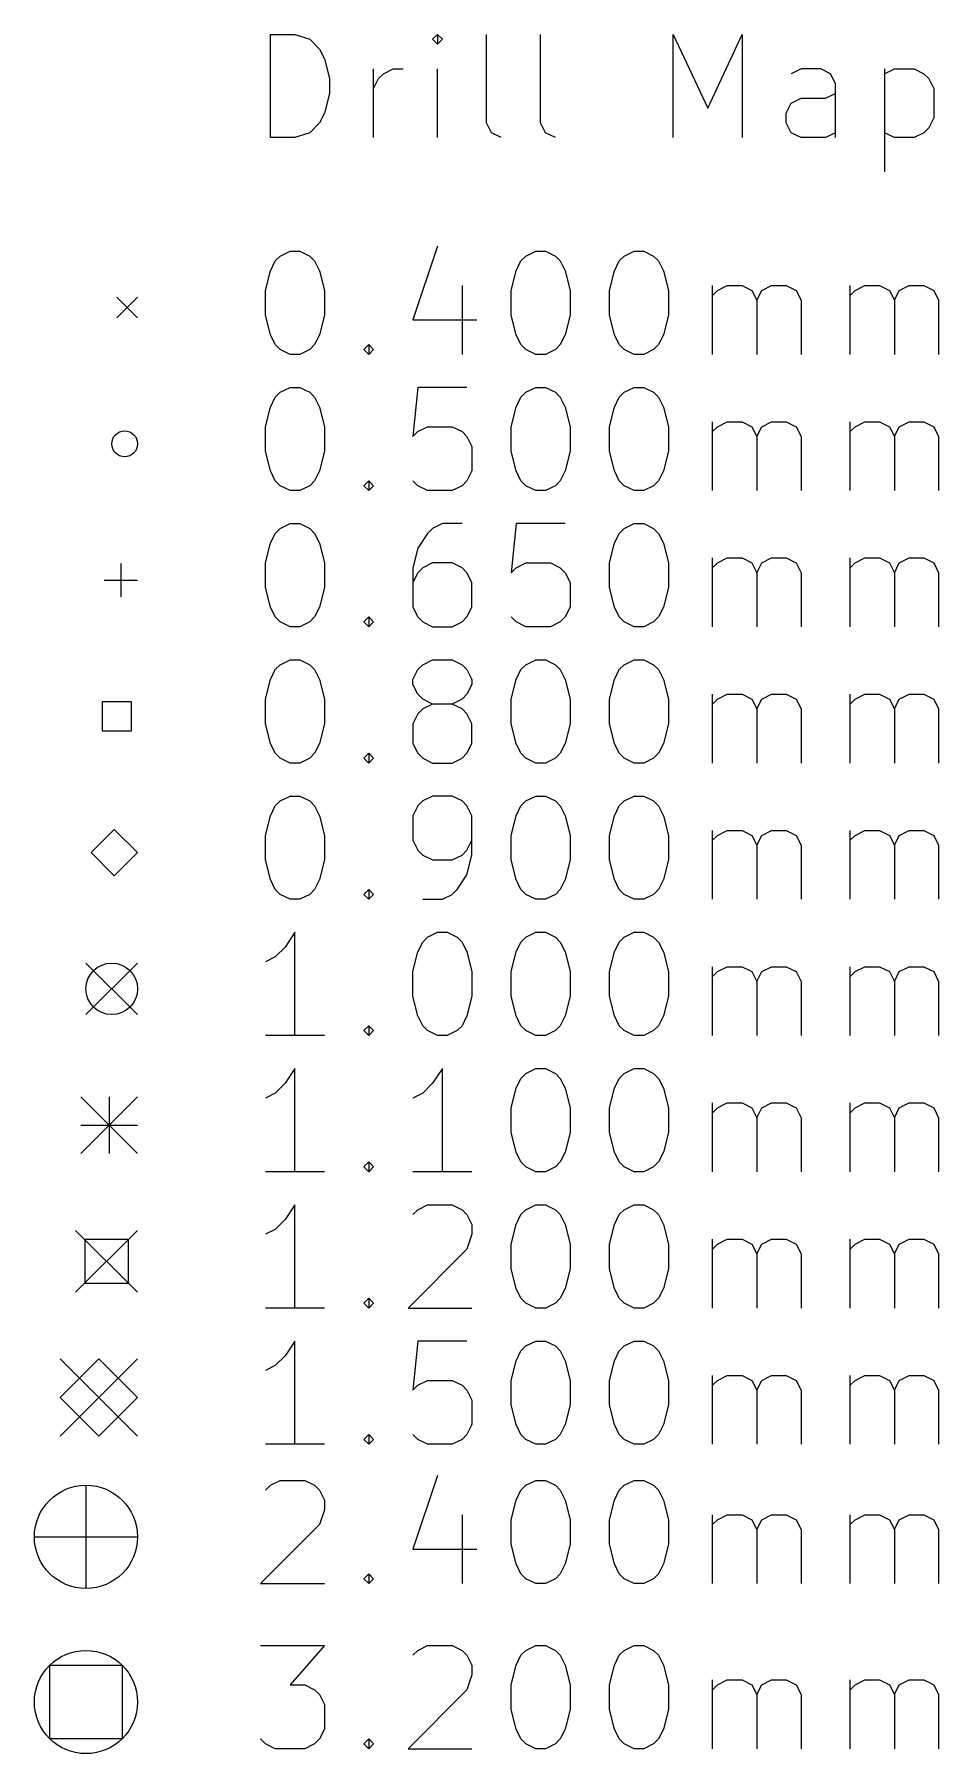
# Model space of a CAD drawing. Extents: x 96 to 178, y -160 to -55.
# Drawn here: x 96.11 to 113.63, y -159.66 to -126.34 of the extents above; entities that cross this region are included whole.
import ezdxf

# ---------------------------------------------------------------- set-up
doc = ezdxf.new("R2010")
doc.units = 0
doc.layers.add('BLACK', color=7, linetype='CONTINUOUS')

msp = doc.modelspace()

# ---------------------------------------------------------------- linework, layer by layer
at = {"layer": 'BLACK', "linetype": 'CONTINUOUS'}
for p, q in [((100.681, -128.34), (100.681, -126.34)), ((100.681, -126.34), (101.157, -126.34)), ((101.157, -126.34), (101.443, -126.435)), ((101.443, -126.435), (101.634, -126.625)), ((103.919, -126.34), (103.824, -126.435)), ((103.824, -126.435), (103.919, -126.53)), ((104.015, -126.435), (103.919, -126.34)), ((103.919, -126.34), (103.919, -126.53)), ((103.919, -126.53), (104.015, -126.435)), ((104.872, -128.054), (104.872, -126.34)), ((105.919, -128.054), (105.919, -126.34)), ((108.491, -128.34), (108.491, -126.34)), ((108.491, -126.34), (109.157, -127.768)), ((109.157, -127.768), (109.824, -126.34)), ((109.824, -126.34), (109.824, -128.34)), ((101.634, -126.625), (101.729, -126.816)), ((101.729, -126.816), (101.824, -127.197)), ((101.824, -127.197), (101.824, -127.483)), ((102.681, -128.34), (102.681, -127.006)), ((102.681, -127.387), (102.776, -127.197)), ((102.776, -127.197), (102.872, -127.102)), ((102.872, -127.102), (103.062, -127.006)), ((103.062, -127.006), (103.253, -127.006)), ((103.919, -128.34), (103.919, -127.006)), ((110.967, -127.006), (110.776, -127.102)), ((111.348, -127.006), (110.967, -127.006)), ((111.538, -127.102), (111.348, -127.006)), ((111.634, -127.292), (111.538, -127.102)), ((112.586, -127.006), (112.586, -129.006)), ((112.586, -127.102), (112.776, -127.006)), ((112.776, -127.006), (113.157, -127.006)), ((113.157, -127.006), (113.348, -127.102)), ((113.348, -127.102), (113.443, -127.197)), ((113.443, -127.197), (113.538, -127.387)), ((101.824, -127.483), (101.729, -127.864)), ((110.776, -127.673), (110.967, -127.578)), ((110.967, -127.578), (111.443, -127.578)), ((111.443, -127.578), (111.634, -127.483)), ((111.634, -128.34), (111.634, -127.292)), ((113.538, -127.387), (113.538, -127.959)), ((101.729, -127.864), (101.634, -128.054)), ((110.681, -127.864), (110.776, -127.673)), ((110.681, -128.054), (110.681, -127.864)), ((101.443, -128.245), (101.157, -128.34)), ((101.634, -128.054), (101.443, -128.245)), ((104.967, -128.245), (104.872, -128.054)), ((105.157, -128.34), (104.967, -128.245)), ((106.015, -128.245), (105.919, -128.054)), ((106.205, -128.34), (106.015, -128.245)), ((110.776, -128.245), (110.681, -128.054)), ((110.967, -128.34), (110.776, -128.245)), ((111.634, -128.245), (111.443, -128.34)), ((112.776, -128.34), (112.586, -128.245)), ((113.348, -128.245), (113.157, -128.34)), ((113.443, -128.149), (113.348, -128.245)), ((113.538, -127.959), (113.443, -128.149)), ((101.157, -128.34), (100.681, -128.34)), ((111.443, -128.34), (110.967, -128.34)), ((113.157, -128.34), (112.776, -128.34)), ((100.872, -130.635), (101.062, -130.54)), ((101.062, -130.54), (101.253, -130.54)), ((101.253, -130.54), (101.443, -130.635)), ((103.919, -130.445), (103.443, -131.873)), ((105.634, -130.635), (105.824, -130.54)), ((105.824, -130.54), (106.015, -130.54)), ((106.015, -130.54), (106.205, -130.635)), ((107.538, -130.635), (107.729, -130.54)), ((107.729, -130.54), (107.919, -130.54)), ((107.919, -130.54), (108.11, -130.635)), ((100.586, -131.302), (100.681, -130.921)), ((100.681, -130.921), (100.776, -130.73)), ((100.776, -130.73), (100.872, -130.635)), ((101.443, -130.635), (101.538, -130.73)), ((101.538, -130.73), (101.634, -130.921)), ((101.634, -130.921), (101.729, -131.302)), ((105.348, -131.302), (105.443, -130.921)), ((105.443, -130.921), (105.538, -130.73)), ((105.538, -130.73), (105.634, -130.635)), ((106.205, -130.635), (106.3, -130.73)), ((106.3, -130.73), (106.395, -130.921)), ((106.395, -130.921), (106.491, -131.302)), ((107.253, -131.302), (107.348, -130.921)), ((107.348, -130.921), (107.443, -130.73)), ((107.443, -130.73), (107.538, -130.635)), ((108.11, -130.635), (108.205, -130.73)), ((108.205, -130.73), (108.3, -130.921)), ((108.3, -130.921), (108.395, -131.302)), ((104.395, -131.206), (104.395, -132.54)), ((109.253, -132.54), (109.253, -131.206)), ((109.348, -131.302), (109.538, -131.206)), ((109.538, -131.206), (109.824, -131.206)), ((109.824, -131.206), (110.015, -131.302)), ((110.205, -131.302), (110.395, -131.206)), ((110.395, -131.206), (110.681, -131.206)), ((110.681, -131.206), (110.872, -131.302)), ((111.919, -132.54), (111.919, -131.206)), ((112.015, -131.302), (112.205, -131.206)), ((112.205, -131.206), (112.491, -131.206)), ((112.491, -131.206), (112.681, -131.302)), ((112.872, -131.302), (113.062, -131.206)), ((113.062, -131.206), (113.348, -131.206)), ((113.348, -131.206), (113.538, -131.302)), ((97.705, -131.435), (98.105, -131.835)), ((98.105, -131.435), (97.705, -131.835)), ((100.586, -131.778), (100.586, -131.302)), ((101.729, -131.302), (101.729, -131.778)), ((105.348, -131.778), (105.348, -131.302)), ((106.491, -131.302), (106.491, -131.778)), ((107.253, -131.778), (107.253, -131.302)), ((108.395, -131.302), (108.395, -131.778)), ((109.253, -131.397), (109.348, -131.302)), ((110.015, -131.302), (110.11, -131.492)), ((110.11, -131.492), (110.205, -131.302)), ((110.11, -131.492), (110.11, -132.54)), ((110.872, -131.302), (110.967, -131.492)), ((110.967, -131.492), (110.967, -132.54)), ((111.919, -131.397), (112.015, -131.302)), ((112.681, -131.302), (112.776, -131.492)), ((112.776, -131.492), (112.872, -131.302)), ((112.776, -131.492), (112.776, -132.54)), ((113.538, -131.302), (113.634, -131.492)), ((113.634, -131.492), (113.634, -132.54)), ((100.681, -132.159), (100.586, -131.778)), ((101.729, -131.778), (101.634, -132.159)), ((103.443, -131.873), (104.681, -131.873)), ((105.443, -132.159), (105.348, -131.778)), ((106.491, -131.778), (106.395, -132.159)), ((107.348, -132.159), (107.253, -131.778)), ((108.395, -131.778), (108.3, -132.159)), ((100.776, -132.349), (100.681, -132.159)), ((101.634, -132.159), (101.538, -132.349)), ((105.538, -132.349), (105.443, -132.159)), ((106.395, -132.159), (106.3, -132.349)), ((107.443, -132.349), (107.348, -132.159)), ((108.3, -132.159), (108.205, -132.349)), ((100.872, -132.445), (100.776, -132.349)), ((101.062, -132.54), (100.872, -132.445)), ((101.253, -132.54), (101.062, -132.54)), ((101.443, -132.445), (101.253, -132.54)), ((101.538, -132.349), (101.443, -132.445)), ((102.491, -132.445), (102.586, -132.349)), ((102.586, -132.54), (102.491, -132.445)), ((102.586, -132.349), (102.681, -132.445)), ((102.586, -132.349), (102.586, -132.54)), ((102.681, -132.445), (102.586, -132.54)), ((105.634, -132.445), (105.538, -132.349)), ((105.824, -132.54), (105.634, -132.445)), ((106.015, -132.54), (105.824, -132.54)), ((106.205, -132.445), (106.015, -132.54)), ((106.3, -132.349), (106.205, -132.445)), ((107.538, -132.445), (107.443, -132.349)), ((107.729, -132.54), (107.538, -132.445)), ((107.919, -132.54), (107.729, -132.54)), ((108.11, -132.445), (107.919, -132.54)), ((108.205, -132.349), (108.11, -132.445)), ((100.872, -133.275), (101.062, -133.18)), ((101.062, -133.18), (101.253, -133.18)), ((101.253, -133.18), (101.443, -133.275)), ((103.538, -133.18), (103.443, -134.132)), ((104.491, -133.18), (103.538, -133.18)), ((105.634, -133.275), (105.824, -133.18)), ((105.824, -133.18), (106.015, -133.18)), ((106.015, -133.18), (106.205, -133.275)), ((107.538, -133.275), (107.729, -133.18)), ((107.729, -133.18), (107.919, -133.18)), ((107.919, -133.18), (108.11, -133.275)), ((100.586, -133.942), (100.681, -133.561)), ((100.681, -133.561), (100.776, -133.37)), ((100.776, -133.37), (100.872, -133.275)), ((101.443, -133.275), (101.538, -133.37)), ((101.538, -133.37), (101.634, -133.561)), ((101.634, -133.561), (101.729, -133.942)), ((105.348, -133.942), (105.443, -133.561)), ((105.443, -133.561), (105.538, -133.37)), ((105.538, -133.37), (105.634, -133.275)), ((106.205, -133.275), (106.3, -133.37)), ((106.3, -133.37), (106.395, -133.561)), ((106.395, -133.561), (106.491, -133.942)), ((107.253, -133.942), (107.348, -133.561)), ((107.348, -133.561), (107.443, -133.37)), ((107.443, -133.37), (107.538, -133.275)), ((108.11, -133.275), (108.205, -133.37)), ((108.205, -133.37), (108.3, -133.561)), ((108.3, -133.561), (108.395, -133.942)), ((109.253, -135.18), (109.253, -133.846)), ((109.348, -133.942), (109.538, -133.846)), ((109.538, -133.846), (109.824, -133.846)), ((109.824, -133.846), (110.015, -133.942)), ((110.205, -133.942), (110.395, -133.846)), ((110.395, -133.846), (110.681, -133.846)), ((110.681, -133.846), (110.872, -133.942)), ((111.919, -135.18), (111.919, -133.846)), ((112.015, -133.942), (112.205, -133.846)), ((112.205, -133.846), (112.491, -133.846)), ((112.491, -133.846), (112.681, -133.942)), ((112.872, -133.942), (113.062, -133.846)), ((113.062, -133.846), (113.348, -133.846)), ((113.348, -133.846), (113.538, -133.942)), ((100.586, -134.418), (100.586, -133.942)), ((101.729, -133.942), (101.729, -134.418)), ((103.443, -134.132), (103.538, -134.037)), ((103.538, -134.037), (103.729, -133.942)), ((103.729, -133.942), (104.205, -133.942)), ((104.205, -133.942), (104.395, -134.037)), ((104.395, -134.037), (104.491, -134.132)), ((104.491, -134.132), (104.586, -134.323)), ((105.348, -134.418), (105.348, -133.942)), ((106.491, -133.942), (106.491, -134.418)), ((107.253, -134.418), (107.253, -133.942)), ((108.395, -133.942), (108.395, -134.418)), ((109.253, -134.037), (109.348, -133.942)), ((110.015, -133.942), (110.11, -134.132)), ((110.11, -134.132), (110.205, -133.942)), ((110.11, -134.132), (110.11, -135.18)), ((110.872, -133.942), (110.967, -134.132)), ((110.967, -134.132), (110.967, -135.18)), ((111.919, -134.037), (112.015, -133.942)), ((112.681, -133.942), (112.776, -134.132)), ((112.776, -134.132), (112.872, -133.942)), ((112.776, -134.132), (112.776, -135.18)), ((113.538, -133.942), (113.634, -134.132)), ((113.634, -134.132), (113.634, -135.18)), ((100.681, -134.799), (100.586, -134.418)), ((101.729, -134.418), (101.634, -134.799)), ((104.586, -134.323), (104.586, -134.799)), ((105.443, -134.799), (105.348, -134.418)), ((106.491, -134.418), (106.395, -134.799)), ((107.348, -134.799), (107.253, -134.418)), ((108.395, -134.418), (108.3, -134.799)), ((100.776, -134.989), (100.681, -134.799)), ((101.634, -134.799), (101.538, -134.989)), ((104.586, -134.799), (104.491, -134.989)), ((105.538, -134.989), (105.443, -134.799)), ((106.395, -134.799), (106.3, -134.989)), ((107.443, -134.989), (107.348, -134.799)), ((108.3, -134.799), (108.205, -134.989)), ((100.872, -135.085), (100.776, -134.989)), ((101.062, -135.18), (100.872, -135.085)), ((101.253, -135.18), (101.062, -135.18)), ((101.443, -135.085), (101.253, -135.18)), ((101.538, -134.989), (101.443, -135.085)), ((102.491, -135.085), (102.586, -134.989)), ((102.586, -135.18), (102.491, -135.085)), ((102.586, -134.989), (102.681, -135.085)), ((102.586, -134.989), (102.586, -135.18)), ((102.681, -135.085), (102.586, -135.18)), ((103.538, -135.085), (103.443, -134.989)), ((103.729, -135.18), (103.538, -135.085)), ((104.205, -135.18), (103.729, -135.18)), ((104.395, -135.085), (104.205, -135.18)), ((104.491, -134.989), (104.395, -135.085)), ((105.634, -135.085), (105.538, -134.989)), ((105.824, -135.18), (105.634, -135.085)), ((106.015, -135.18), (105.824, -135.18)), ((106.205, -135.085), (106.015, -135.18)), ((106.3, -134.989), (106.205, -135.085)), ((107.538, -135.085), (107.443, -134.989)), ((107.729, -135.18), (107.538, -135.085)), ((107.919, -135.18), (107.729, -135.18)), ((108.11, -135.085), (107.919, -135.18)), ((108.205, -134.989), (108.11, -135.085)), ((100.776, -136.01), (100.872, -135.915)), ((100.872, -135.915), (101.062, -135.82)), ((101.062, -135.82), (101.253, -135.82)), ((101.253, -135.82), (101.443, -135.915)), ((101.443, -135.915), (101.538, -136.01)), ((103.824, -135.915), (103.729, -136.01)), ((104.015, -135.82), (103.824, -135.915)), ((104.395, -135.82), (104.015, -135.82)), ((105.443, -135.82), (105.348, -136.772)), ((106.395, -135.82), (105.443, -135.82)), ((107.443, -136.01), (107.538, -135.915)), ((107.538, -135.915), (107.729, -135.82)), ((107.729, -135.82), (107.919, -135.82)), ((107.919, -135.82), (108.11, -135.915)), ((108.11, -135.915), (108.205, -136.01)), ((100.586, -136.582), (100.681, -136.201)), ((100.681, -136.201), (100.776, -136.01)), ((101.538, -136.01), (101.634, -136.201)), ((101.634, -136.201), (101.729, -136.582)), ((103.729, -136.01), (103.538, -136.296)), ((107.253, -136.582), (107.348, -136.201)), ((107.348, -136.201), (107.443, -136.01)), ((108.205, -136.01), (108.3, -136.201)), ((108.3, -136.201), (108.395, -136.582)), ((97.78, -136.59), (97.78, -137.24)), ((100.586, -137.058), (100.586, -136.582)), ((101.729, -136.582), (101.729, -137.058)), ((103.538, -136.296), (103.443, -136.677)), ((103.824, -136.582), (103.634, -136.677)), ((104.205, -136.582), (103.824, -136.582)), ((104.395, -136.677), (104.205, -136.582)), ((105.443, -136.677), (105.634, -136.582)), ((105.634, -136.582), (106.11, -136.582)), ((106.11, -136.582), (106.3, -136.677)), ((107.253, -137.058), (107.253, -136.582)), ((108.395, -136.582), (108.395, -137.058)), ((109.253, -137.82), (109.253, -136.486)), ((109.253, -136.677), (109.348, -136.582)), ((109.348, -136.582), (109.538, -136.486)), ((109.538, -136.486), (109.824, -136.486)), ((109.824, -136.486), (110.015, -136.582)), ((110.015, -136.582), (110.11, -136.772)), ((110.11, -136.772), (110.205, -136.582)), ((110.205, -136.582), (110.395, -136.486)), ((110.395, -136.486), (110.681, -136.486)), ((110.681, -136.486), (110.872, -136.582)), ((110.872, -136.582), (110.967, -136.772)), ((111.919, -137.82), (111.919, -136.486)), ((111.919, -136.677), (112.015, -136.582)), ((112.015, -136.582), (112.205, -136.486)), ((112.205, -136.486), (112.491, -136.486)), ((112.491, -136.486), (112.681, -136.582)), ((112.681, -136.582), (112.776, -136.772)), ((112.776, -136.772), (112.872, -136.582)), ((112.872, -136.582), (113.062, -136.486)), ((113.062, -136.486), (113.348, -136.486)), ((113.348, -136.486), (113.538, -136.582)), ((113.538, -136.582), (113.634, -136.772)), ((97.455, -136.915), (98.105, -136.915)), ((103.443, -136.677), (103.443, -137.439)), ((103.538, -136.772), (103.443, -136.963)), ((103.634, -136.677), (103.538, -136.772)), ((104.491, -136.772), (104.395, -136.677)), ((104.586, -136.963), (104.491, -136.772)), ((105.348, -136.772), (105.443, -136.677)), ((106.3, -136.677), (106.395, -136.772)), ((106.395, -136.772), (106.491, -136.963)), ((110.11, -136.772), (110.11, -137.82)), ((110.967, -136.772), (110.967, -137.82)), ((112.776, -136.772), (112.776, -137.82)), ((113.634, -136.772), (113.634, -137.82)), ((100.681, -137.439), (100.586, -137.058)), ((101.729, -137.058), (101.634, -137.439)), ((104.586, -137.439), (104.586, -136.963)), ((106.491, -136.963), (106.491, -137.439)), ((107.348, -137.439), (107.253, -137.058)), ((108.395, -137.058), (108.3, -137.439)), ((100.776, -137.629), (100.681, -137.439)), ((101.634, -137.439), (101.538, -137.629)), ((103.443, -137.439), (103.538, -137.629)), ((104.491, -137.629), (104.586, -137.439)), ((106.491, -137.439), (106.395, -137.629)), ((107.443, -137.629), (107.348, -137.439)), ((108.3, -137.439), (108.205, -137.629)), ((100.872, -137.725), (100.776, -137.629)), ((101.062, -137.82), (100.872, -137.725)), ((101.253, -137.82), (101.062, -137.82)), ((101.443, -137.725), (101.253, -137.82)), ((101.538, -137.629), (101.443, -137.725)), ((102.491, -137.725), (102.586, -137.629)), ((102.586, -137.82), (102.491, -137.725)), ((102.586, -137.629), (102.681, -137.725)), ((102.586, -137.629), (102.586, -137.82)), ((102.681, -137.725), (102.586, -137.82)), ((103.538, -137.629), (103.634, -137.725)), ((103.634, -137.725), (103.824, -137.82)), ((103.824, -137.82), (104.205, -137.82)), ((104.205, -137.82), (104.395, -137.725)), ((104.395, -137.725), (104.491, -137.629)), ((105.443, -137.725), (105.348, -137.629)), ((105.634, -137.82), (105.443, -137.725)), ((106.11, -137.82), (105.634, -137.82)), ((106.3, -137.725), (106.11, -137.82)), ((106.395, -137.629), (106.3, -137.725)), ((107.538, -137.725), (107.443, -137.629)), ((107.729, -137.82), (107.538, -137.725)), ((107.919, -137.82), (107.729, -137.82)), ((108.11, -137.725), (107.919, -137.82)), ((108.205, -137.629), (108.11, -137.725)), ((100.776, -138.65), (100.872, -138.555)), ((100.872, -138.555), (101.062, -138.46)), ((101.062, -138.46), (101.253, -138.46)), ((101.253, -138.46), (101.443, -138.555)), ((101.443, -138.555), (101.538, -138.65)), ((103.538, -138.65), (103.634, -138.555)), ((103.634, -138.555), (103.824, -138.46)), ((103.824, -138.46), (104.205, -138.46)), ((104.205, -138.46), (104.395, -138.555)), ((104.395, -138.555), (104.491, -138.65)), ((105.538, -138.65), (105.634, -138.555)), ((105.634, -138.555), (105.824, -138.46)), ((105.824, -138.46), (106.015, -138.46)), ((106.015, -138.46), (106.205, -138.555)), ((106.205, -138.555), (106.3, -138.65)), ((107.443, -138.65), (107.538, -138.555)), ((107.538, -138.555), (107.729, -138.46)), ((107.729, -138.46), (107.919, -138.46)), ((107.919, -138.46), (108.11, -138.555)), ((108.11, -138.555), (108.205, -138.65)), ((100.586, -139.222), (100.681, -138.841)), ((100.681, -138.841), (100.776, -138.65)), ((101.538, -138.65), (101.634, -138.841)), ((101.634, -138.841), (101.729, -139.222)), ((103.443, -138.841), (103.538, -138.65)), ((103.443, -138.936), (103.443, -138.841)), ((104.491, -138.65), (104.586, -138.841)), ((104.586, -138.841), (104.586, -138.936)), ((105.348, -139.222), (105.443, -138.841)), ((105.443, -138.841), (105.538, -138.65)), ((106.3, -138.65), (106.395, -138.841)), ((106.395, -138.841), (106.491, -139.222)), ((107.253, -139.222), (107.348, -138.841)), ((107.348, -138.841), (107.443, -138.65)), ((108.205, -138.65), (108.3, -138.841)), ((108.3, -138.841), (108.395, -139.222)), ((100.586, -139.698), (100.586, -139.222)), ((101.729, -139.222), (101.729, -139.698)), ((103.538, -139.126), (103.443, -138.936)), ((103.634, -139.222), (103.538, -139.126)), ((103.824, -139.317), (103.634, -139.222)), ((104.395, -139.222), (104.205, -139.317)), ((104.491, -139.126), (104.395, -139.222)), ((104.586, -138.936), (104.491, -139.126)), ((105.348, -139.698), (105.348, -139.222)), ((106.491, -139.222), (106.491, -139.698)), ((107.253, -139.698), (107.253, -139.222)), ((108.395, -139.222), (108.395, -139.698)), ((109.253, -140.46), (109.253, -139.126)), ((109.253, -139.317), (109.348, -139.222)), ((109.348, -139.222), (109.538, -139.126)), ((109.538, -139.126), (109.824, -139.126)), ((109.824, -139.126), (110.015, -139.222)), ((110.015, -139.222), (110.11, -139.412)), ((110.11, -139.412), (110.205, -139.222)), ((110.205, -139.222), (110.395, -139.126)), ((110.395, -139.126), (110.681, -139.126)), ((110.681, -139.126), (110.872, -139.222)), ((110.872, -139.222), (110.967, -139.412)), ((111.919, -140.46), (111.919, -139.126)), ((111.919, -139.317), (112.015, -139.222)), ((112.015, -139.222), (112.205, -139.126)), ((112.205, -139.126), (112.491, -139.126)), ((112.491, -139.126), (112.681, -139.222)), ((112.681, -139.222), (112.776, -139.412)), ((112.776, -139.412), (112.872, -139.222)), ((112.872, -139.222), (113.062, -139.126)), ((113.062, -139.126), (113.348, -139.126)), ((113.348, -139.126), (113.538, -139.222)), ((113.538, -139.222), (113.634, -139.412)), ((97.9878, -139.272), (97.4222, -139.272)), ((97.4222, -139.272), (97.4222, -139.838)), ((97.9878, -139.838), (97.9878, -139.272)), ((103.538, -139.507), (103.443, -139.698)), ((103.634, -139.412), (103.538, -139.507)), ((103.824, -139.317), (103.634, -139.412)), ((104.205, -139.317), (103.824, -139.317)), ((104.395, -139.412), (104.205, -139.317)), ((104.491, -139.507), (104.395, -139.412)), ((104.586, -139.698), (104.491, -139.507)), ((110.11, -139.412), (110.11, -140.46)), ((110.967, -139.412), (110.967, -140.46)), ((112.776, -139.412), (112.776, -140.46)), ((113.634, -139.412), (113.634, -140.46)), ((97.4222, -139.838), (97.9878, -139.838)), ((100.681, -140.079), (100.586, -139.698)), ((101.729, -139.698), (101.634, -140.079)), ((103.443, -139.698), (103.443, -140.079)), ((104.586, -140.079), (104.586, -139.698)), ((105.443, -140.079), (105.348, -139.698)), ((106.491, -139.698), (106.395, -140.079)), ((107.348, -140.079), (107.253, -139.698)), ((108.395, -139.698), (108.3, -140.079)), ((100.776, -140.269), (100.681, -140.079)), ((101.634, -140.079), (101.538, -140.269)), ((103.443, -140.079), (103.538, -140.269)), ((104.491, -140.269), (104.586, -140.079)), ((105.538, -140.269), (105.443, -140.079)), ((106.395, -140.079), (106.3, -140.269)), ((107.443, -140.269), (107.348, -140.079)), ((108.3, -140.079), (108.205, -140.269)), ((100.872, -140.365), (100.776, -140.269)), ((101.062, -140.46), (100.872, -140.365)), ((101.253, -140.46), (101.062, -140.46)), ((101.443, -140.365), (101.253, -140.46)), ((101.538, -140.269), (101.443, -140.365)), ((102.491, -140.365), (102.586, -140.269)), ((102.586, -140.46), (102.491, -140.365)), ((102.586, -140.269), (102.681, -140.365)), ((102.586, -140.269), (102.586, -140.46)), ((102.681, -140.365), (102.586, -140.46)), ((103.538, -140.269), (103.634, -140.365)), ((103.634, -140.365), (103.824, -140.46)), ((103.824, -140.46), (104.205, -140.46)), ((104.205, -140.46), (104.395, -140.365)), ((104.395, -140.365), (104.491, -140.269)), ((105.634, -140.365), (105.538, -140.269)), ((105.824, -140.46), (105.634, -140.365)), ((106.015, -140.46), (105.824, -140.46)), ((106.205, -140.365), (106.015, -140.46)), ((106.3, -140.269), (106.205, -140.365)), ((107.538, -140.365), (107.443, -140.269)), ((107.729, -140.46), (107.538, -140.365)), ((107.919, -140.46), (107.729, -140.46)), ((108.11, -140.365), (107.919, -140.46)), ((108.205, -140.269), (108.11, -140.365)), ((100.776, -141.29), (100.872, -141.195)), ((100.872, -141.195), (101.062, -141.1)), ((101.062, -141.1), (101.253, -141.1)), ((101.253, -141.1), (101.443, -141.195)), ((101.443, -141.195), (101.538, -141.29)), ((103.634, -141.195), (103.538, -141.29)), ((103.824, -141.1), (103.634, -141.195)), ((104.205, -141.1), (103.824, -141.1)), ((104.395, -141.195), (104.205, -141.1)), ((104.491, -141.29), (104.395, -141.195)), ((105.538, -141.29), (105.634, -141.195)), ((105.634, -141.195), (105.824, -141.1)), ((105.824, -141.1), (106.015, -141.1)), ((106.015, -141.1), (106.205, -141.195)), ((106.205, -141.195), (106.3, -141.29)), ((107.443, -141.29), (107.538, -141.195)), ((107.538, -141.195), (107.729, -141.1)), ((107.729, -141.1), (107.919, -141.1)), ((107.919, -141.1), (108.11, -141.195)), ((108.11, -141.195), (108.205, -141.29)), ((100.586, -141.862), (100.681, -141.481)), ((100.681, -141.481), (100.776, -141.29)), ((101.538, -141.29), (101.634, -141.481)), ((101.634, -141.481), (101.729, -141.862)), ((103.538, -141.29), (103.443, -141.481)), ((103.443, -141.481), (103.443, -141.957)), ((104.586, -141.481), (104.491, -141.29)), ((104.586, -142.243), (104.586, -141.481)), ((105.348, -141.862), (105.443, -141.481)), ((105.443, -141.481), (105.538, -141.29)), ((106.3, -141.29), (106.395, -141.481)), ((106.395, -141.481), (106.491, -141.862)), ((107.253, -141.862), (107.348, -141.481)), ((107.348, -141.481), (107.443, -141.29)), ((108.205, -141.29), (108.3, -141.481)), ((108.3, -141.481), (108.395, -141.862)), ((97.655, -141.745), (97.205, -142.195)), ((98.105, -142.195), (97.655, -141.745)), ((100.586, -142.338), (100.586, -141.862)), ((101.729, -141.862), (101.729, -142.338)), ((105.348, -142.338), (105.348, -141.862)), ((106.491, -141.862), (106.491, -142.338)), ((107.253, -142.338), (107.253, -141.862)), ((108.395, -141.862), (108.395, -142.338)), ((109.253, -143.1), (109.253, -141.766)), ((109.253, -141.957), (109.348, -141.862)), ((109.348, -141.862), (109.538, -141.766)), ((109.538, -141.766), (109.824, -141.766)), ((109.824, -141.766), (110.015, -141.862)), ((110.015, -141.862), (110.11, -142.052)), ((110.11, -142.052), (110.205, -141.862)), ((110.205, -141.862), (110.395, -141.766)), ((110.395, -141.766), (110.681, -141.766)), ((110.681, -141.766), (110.872, -141.862)), ((110.872, -141.862), (110.967, -142.052)), ((111.919, -143.1), (111.919, -141.766)), ((111.919, -141.957), (112.015, -141.862)), ((112.015, -141.862), (112.205, -141.766)), ((112.205, -141.766), (112.491, -141.766)), ((112.491, -141.766), (112.681, -141.862)), ((112.681, -141.862), (112.776, -142.052)), ((112.776, -142.052), (112.872, -141.862)), ((112.872, -141.862), (113.062, -141.766)), ((113.062, -141.766), (113.348, -141.766)), ((113.348, -141.766), (113.538, -141.862)), ((113.538, -141.862), (113.634, -142.052)), ((97.205, -142.195), (97.655, -142.645)), ((97.655, -142.645), (98.105, -142.195)), ((103.443, -141.957), (103.538, -142.147)), ((103.538, -142.147), (103.634, -142.243)), ((103.634, -142.243), (103.824, -142.338)), ((104.205, -142.338), (104.395, -142.243)), ((104.395, -142.243), (104.491, -142.147)), ((104.491, -142.147), (104.586, -141.957)), ((104.491, -142.624), (104.586, -142.243)), ((110.11, -142.052), (110.11, -143.1)), ((110.967, -142.052), (110.967, -143.1)), ((112.776, -142.052), (112.776, -143.1)), ((113.634, -142.052), (113.634, -143.1)), ((100.681, -142.719), (100.586, -142.338)), ((101.729, -142.338), (101.634, -142.719)), ((103.824, -142.338), (104.205, -142.338)), ((105.443, -142.719), (105.348, -142.338)), ((106.491, -142.338), (106.395, -142.719)), ((107.348, -142.719), (107.253, -142.338)), ((108.395, -142.338), (108.3, -142.719)), ((100.776, -142.909), (100.681, -142.719)), ((100.872, -143.005), (100.776, -142.909)), ((101.538, -142.909), (101.443, -143.005)), ((101.634, -142.719), (101.538, -142.909)), ((102.491, -143.005), (102.586, -142.909)), ((102.586, -142.909), (102.681, -143.005)), ((102.586, -142.909), (102.586, -143.1)), ((104.205, -143.005), (104.3, -142.909)), ((104.3, -142.909), (104.491, -142.624)), ((105.538, -142.909), (105.443, -142.719)), ((105.634, -143.005), (105.538, -142.909)), ((106.3, -142.909), (106.205, -143.005)), ((106.395, -142.719), (106.3, -142.909)), ((107.443, -142.909), (107.348, -142.719)), ((107.538, -143.005), (107.443, -142.909)), ((108.205, -142.909), (108.11, -143.005)), ((108.3, -142.719), (108.205, -142.909)), ((101.062, -143.1), (100.872, -143.005)), ((101.253, -143.1), (101.062, -143.1)), ((101.443, -143.005), (101.253, -143.1)), ((102.586, -143.1), (102.491, -143.005)), ((102.681, -143.005), (102.586, -143.1)), ((103.634, -143.1), (104.015, -143.1)), ((104.015, -143.1), (104.205, -143.005)), ((105.824, -143.1), (105.634, -143.005)), ((106.015, -143.1), (105.824, -143.1)), ((106.205, -143.005), (106.015, -143.1)), ((107.729, -143.1), (107.538, -143.005)), ((107.919, -143.1), (107.729, -143.1)), ((108.11, -143.005), (107.919, -143.1)), ((101.157, -143.74), (100.967, -144.025)), ((101.157, -145.74), (101.157, -143.74)), ((103.634, -143.93), (103.729, -143.835)), ((103.729, -143.835), (103.919, -143.74)), ((103.919, -143.74), (104.11, -143.74)), ((104.11, -143.74), (104.3, -143.835)), ((104.3, -143.835), (104.395, -143.93)), ((105.538, -143.93), (105.634, -143.835)), ((105.634, -143.835), (105.824, -143.74)), ((105.824, -143.74), (106.015, -143.74)), ((106.015, -143.74), (106.205, -143.835)), ((106.205, -143.835), (106.3, -143.93)), ((107.443, -143.93), (107.538, -143.835)), ((107.538, -143.835), (107.729, -143.74)), ((107.729, -143.74), (107.919, -143.74)), ((107.919, -143.74), (108.11, -143.835)), ((108.11, -143.835), (108.205, -143.93)), ((100.776, -144.216), (100.586, -144.311)), ((100.967, -144.025), (100.776, -144.216)), ((103.443, -144.502), (103.538, -144.121)), ((103.538, -144.121), (103.634, -143.93)), ((104.395, -143.93), (104.491, -144.121)), ((104.491, -144.121), (104.586, -144.502)), ((105.348, -144.502), (105.443, -144.121)), ((105.443, -144.121), (105.538, -143.93)), ((106.3, -143.93), (106.395, -144.121)), ((106.395, -144.121), (106.491, -144.502)), ((107.253, -144.502), (107.348, -144.121)), ((107.348, -144.121), (107.443, -143.93)), ((108.205, -143.93), (108.3, -144.121)), ((108.3, -144.121), (108.395, -144.502)), ((97.105, -144.335), (98.105, -145.335)), ((98.105, -144.335), (97.105, -145.335)), ((103.443, -144.978), (103.443, -144.502)), ((104.586, -144.502), (104.586, -144.978)), ((105.348, -144.978), (105.348, -144.502)), ((106.491, -144.502), (106.491, -144.978)), ((107.253, -144.978), (107.253, -144.502)), ((108.395, -144.502), (108.395, -144.978)), ((109.253, -145.74), (109.253, -144.406)), ((109.253, -144.597), (109.348, -144.502)), ((109.348, -144.502), (109.538, -144.406)), ((109.538, -144.406), (109.824, -144.406)), ((109.824, -144.406), (110.015, -144.502)), ((110.015, -144.502), (110.11, -144.692)), ((110.11, -144.692), (110.205, -144.502)), ((110.205, -144.502), (110.395, -144.406)), ((110.395, -144.406), (110.681, -144.406)), ((110.681, -144.406), (110.872, -144.502)), ((110.872, -144.502), (110.967, -144.692)), ((111.919, -145.74), (111.919, -144.406)), ((111.919, -144.597), (112.015, -144.502)), ((112.015, -144.502), (112.205, -144.406)), ((112.205, -144.406), (112.491, -144.406)), ((112.491, -144.406), (112.681, -144.502)), ((112.681, -144.502), (112.776, -144.692)), ((112.776, -144.692), (112.872, -144.502)), ((112.872, -144.502), (113.062, -144.406)), ((113.062, -144.406), (113.348, -144.406)), ((113.348, -144.406), (113.538, -144.502)), ((113.538, -144.502), (113.634, -144.692)), ((110.11, -144.692), (110.11, -145.74)), ((110.967, -144.692), (110.967, -145.74)), ((112.776, -144.692), (112.776, -145.74)), ((113.634, -144.692), (113.634, -145.74)), ((103.538, -145.359), (103.443, -144.978)), ((104.586, -144.978), (104.491, -145.359)), ((105.443, -145.359), (105.348, -144.978)), ((106.491, -144.978), (106.395, -145.359)), ((107.348, -145.359), (107.253, -144.978)), ((108.395, -144.978), (108.3, -145.359)), ((102.491, -145.645), (102.586, -145.549)), ((102.586, -145.549), (102.681, -145.645)), ((102.586, -145.549), (102.586, -145.74)), ((103.634, -145.549), (103.538, -145.359)), ((103.729, -145.645), (103.634, -145.549)), ((104.395, -145.549), (104.3, -145.645)), ((104.491, -145.359), (104.395, -145.549)), ((105.538, -145.549), (105.443, -145.359)), ((105.634, -145.645), (105.538, -145.549)), ((106.3, -145.549), (106.205, -145.645)), ((106.395, -145.359), (106.3, -145.549)), ((107.443, -145.549), (107.348, -145.359)), ((107.538, -145.645), (107.443, -145.549)), ((108.205, -145.549), (108.11, -145.645)), ((108.3, -145.359), (108.205, -145.549)), ((101.729, -145.74), (100.586, -145.74)), ((102.586, -145.74), (102.491, -145.645)), ((102.681, -145.645), (102.586, -145.74)), ((103.919, -145.74), (103.729, -145.645)), ((104.11, -145.74), (103.919, -145.74)), ((104.3, -145.645), (104.11, -145.74)), ((105.824, -145.74), (105.634, -145.645)), ((106.015, -145.74), (105.824, -145.74)), ((106.205, -145.645), (106.015, -145.74)), ((107.729, -145.74), (107.538, -145.645)), ((107.919, -145.74), (107.729, -145.74)), ((108.11, -145.645), (107.919, -145.74)), ((101.157, -146.38), (100.967, -146.665)), ((101.157, -148.38), (101.157, -146.38)), ((104.015, -146.38), (103.824, -146.665)), ((104.015, -148.38), (104.015, -146.38)), ((105.443, -146.761), (105.538, -146.57)), ((105.538, -146.57), (105.634, -146.475)), ((105.634, -146.475), (105.824, -146.38)), ((105.824, -146.38), (106.015, -146.38)), ((106.015, -146.38), (106.205, -146.475)), ((106.205, -146.475), (106.3, -146.57)), ((106.3, -146.57), (106.395, -146.761)), ((107.348, -146.761), (107.443, -146.57)), ((107.443, -146.57), (107.538, -146.475)), ((107.538, -146.475), (107.729, -146.38)), ((107.729, -146.38), (107.919, -146.38)), ((107.919, -146.38), (108.11, -146.475)), ((108.11, -146.475), (108.205, -146.57)), ((108.205, -146.57), (108.3, -146.761)), ((100.776, -146.856), (100.586, -146.951)), ((100.967, -146.665), (100.776, -146.856)), ((103.634, -146.856), (103.443, -146.951)), ((103.824, -146.665), (103.634, -146.856)), ((105.348, -147.142), (105.443, -146.761)), ((106.395, -146.761), (106.491, -147.142)), ((107.253, -147.142), (107.348, -146.761)), ((108.3, -146.761), (108.395, -147.142)), ((97.005, -146.925), (98.105, -148.025)), ((98.105, -146.925), (97.005, -148.025)), ((97.555, -146.925), (97.555, -148.025)), ((105.348, -147.618), (105.348, -147.142)), ((106.491, -147.142), (106.491, -147.618)), ((107.253, -147.618), (107.253, -147.142)), ((108.395, -147.142), (108.395, -147.618)), ((109.253, -148.38), (109.253, -147.046)), ((109.253, -147.237), (109.348, -147.142)), ((109.348, -147.142), (109.538, -147.046)), ((109.538, -147.046), (109.824, -147.046)), ((109.824, -147.046), (110.015, -147.142)), ((110.015, -147.142), (110.11, -147.332)), ((110.11, -147.332), (110.205, -147.142)), ((110.205, -147.142), (110.395, -147.046)), ((110.395, -147.046), (110.681, -147.046)), ((110.681, -147.046), (110.872, -147.142)), ((110.872, -147.142), (110.967, -147.332)), ((111.919, -148.38), (111.919, -147.046)), ((111.919, -147.237), (112.015, -147.142)), ((112.015, -147.142), (112.205, -147.046)), ((112.205, -147.046), (112.491, -147.046)), ((112.491, -147.046), (112.681, -147.142)), ((112.681, -147.142), (112.776, -147.332)), ((112.776, -147.332), (112.872, -147.142)), ((112.872, -147.142), (113.062, -147.046)), ((113.062, -147.046), (113.348, -147.046)), ((113.348, -147.046), (113.538, -147.142)), ((113.538, -147.142), (113.634, -147.332)), ((97.005, -147.475), (98.105, -147.475)), ((110.11, -147.332), (110.11, -148.38)), ((110.967, -147.332), (110.967, -148.38)), ((112.776, -147.332), (112.776, -148.38)), ((113.634, -147.332), (113.634, -148.38)), ((105.443, -147.999), (105.348, -147.618)), ((106.491, -147.618), (106.395, -147.999)), ((107.348, -147.999), (107.253, -147.618)), ((108.395, -147.618), (108.3, -147.999)), ((102.491, -148.285), (102.586, -148.189)), ((102.586, -148.189), (102.681, -148.285)), ((102.586, -148.189), (102.586, -148.38)), ((105.538, -148.189), (105.443, -147.999)), ((105.634, -148.285), (105.538, -148.189)), ((106.3, -148.189), (106.205, -148.285)), ((106.395, -147.999), (106.3, -148.189)), ((107.443, -148.189), (107.348, -147.999)), ((107.538, -148.285), (107.443, -148.189)), ((108.205, -148.189), (108.11, -148.285)), ((108.3, -147.999), (108.205, -148.189)), ((101.729, -148.38), (100.586, -148.38)), ((102.586, -148.38), (102.491, -148.285)), ((102.681, -148.285), (102.586, -148.38)), ((104.586, -148.38), (103.443, -148.38)), ((105.824, -148.38), (105.634, -148.285)), ((106.015, -148.38), (105.824, -148.38)), ((106.205, -148.285), (106.015, -148.38)), ((107.729, -148.38), (107.538, -148.285)), ((107.919, -148.38), (107.729, -148.38)), ((108.11, -148.285), (107.919, -148.38)), ((101.157, -149.02), (100.967, -149.305)), ((101.157, -151.02), (101.157, -149.02)), ((103.443, -149.21), (103.538, -149.115)), ((103.538, -149.115), (103.729, -149.02)), ((103.729, -149.02), (104.205, -149.02)), ((104.205, -149.02), (104.395, -149.115)), ((104.395, -149.115), (104.491, -149.21)), ((104.491, -149.21), (104.586, -149.401)), ((105.443, -149.401), (105.538, -149.21)), ((105.538, -149.21), (105.634, -149.115)), ((105.634, -149.115), (105.824, -149.02)), ((105.824, -149.02), (106.015, -149.02)), ((106.015, -149.02), (106.205, -149.115)), ((106.205, -149.115), (106.3, -149.21)), ((106.3, -149.21), (106.395, -149.401)), ((107.348, -149.401), (107.443, -149.21)), ((107.443, -149.21), (107.538, -149.115)), ((107.538, -149.115), (107.729, -149.02)), ((107.729, -149.02), (107.919, -149.02)), ((107.919, -149.02), (108.11, -149.115)), ((108.11, -149.115), (108.205, -149.21)), ((108.205, -149.21), (108.3, -149.401)), ((96.905, -149.515), (98.105, -150.715)), ((98.105, -149.515), (96.905, -150.715)), ((100.776, -149.496), (100.586, -149.591)), ((100.967, -149.305), (100.776, -149.496)), ((104.586, -149.401), (104.586, -149.591)), ((105.348, -149.782), (105.443, -149.401)), ((106.395, -149.401), (106.491, -149.782)), ((107.253, -149.782), (107.348, -149.401)), ((108.3, -149.401), (108.395, -149.782)), ((97.9293, -149.691), (97.0807, -149.691)), ((97.0807, -149.691), (97.0807, -150.539)), ((97.9293, -150.539), (97.9293, -149.691)), ((104.491, -149.877), (103.348, -151.02)), ((104.586, -149.591), (104.491, -149.877)), ((105.348, -150.258), (105.348, -149.782)), ((106.491, -149.782), (106.491, -150.258)), ((107.253, -150.258), (107.253, -149.782)), ((108.395, -149.782), (108.395, -150.258)), ((109.253, -151.02), (109.253, -149.686)), ((109.253, -149.877), (109.348, -149.782)), ((109.348, -149.782), (109.538, -149.686)), ((109.538, -149.686), (109.824, -149.686)), ((109.824, -149.686), (110.015, -149.782)), ((110.015, -149.782), (110.11, -149.972)), ((110.11, -149.972), (110.205, -149.782)), ((110.205, -149.782), (110.395, -149.686)), ((110.395, -149.686), (110.681, -149.686)), ((110.681, -149.686), (110.872, -149.782)), ((110.872, -149.782), (110.967, -149.972)), ((111.919, -151.02), (111.919, -149.686)), ((111.919, -149.877), (112.015, -149.782)), ((112.015, -149.782), (112.205, -149.686)), ((112.205, -149.686), (112.491, -149.686)), ((112.491, -149.686), (112.681, -149.782)), ((112.681, -149.782), (112.776, -149.972)), ((112.776, -149.972), (112.872, -149.782)), ((112.872, -149.782), (113.062, -149.686)), ((113.062, -149.686), (113.348, -149.686)), ((113.348, -149.686), (113.538, -149.782)), ((113.538, -149.782), (113.634, -149.972)), ((110.11, -149.972), (110.11, -151.02)), ((110.967, -149.972), (110.967, -151.02)), ((112.776, -149.972), (112.776, -151.02)), ((113.634, -149.972), (113.634, -151.02)), ((97.0807, -150.539), (97.9293, -150.539)), ((105.443, -150.639), (105.348, -150.258)), ((106.491, -150.258), (106.395, -150.639)), ((107.348, -150.639), (107.253, -150.258)), ((108.395, -150.258), (108.3, -150.639)), ((102.491, -150.925), (102.586, -150.829)), ((102.586, -150.829), (102.681, -150.925)), ((102.586, -150.829), (102.586, -151.02)), ((105.538, -150.829), (105.443, -150.639)), ((105.634, -150.925), (105.538, -150.829)), ((106.3, -150.829), (106.205, -150.925)), ((106.395, -150.639), (106.3, -150.829)), ((107.443, -150.829), (107.348, -150.639)), ((107.538, -150.925), (107.443, -150.829)), ((108.205, -150.829), (108.11, -150.925)), ((108.3, -150.639), (108.205, -150.829)), ((101.729, -151.02), (100.586, -151.02)), ((102.586, -151.02), (102.491, -150.925)), ((102.681, -150.925), (102.586, -151.02)), ((103.348, -151.02), (104.586, -151.02)), ((105.824, -151.02), (105.634, -150.925)), ((106.015, -151.02), (105.824, -151.02)), ((106.205, -150.925), (106.015, -151.02)), ((107.729, -151.02), (107.538, -150.925)), ((107.919, -151.02), (107.729, -151.02)), ((108.11, -150.925), (107.919, -151.02)), ((101.157, -151.66), (100.967, -151.945)), ((101.157, -153.66), (101.157, -151.66)), ((103.538, -151.66), (103.443, -152.612)), ((104.491, -151.66), (103.538, -151.66)), ((105.443, -152.041), (105.538, -151.85)), ((105.538, -151.85), (105.634, -151.755)), ((105.634, -151.755), (105.824, -151.66)), ((105.824, -151.66), (106.015, -151.66)), ((106.015, -151.66), (106.205, -151.755)), ((106.205, -151.755), (106.3, -151.85)), ((106.3, -151.85), (106.395, -152.041)), ((107.348, -152.041), (107.443, -151.85)), ((107.443, -151.85), (107.538, -151.755)), ((107.538, -151.755), (107.729, -151.66)), ((107.729, -151.66), (107.919, -151.66)), ((107.919, -151.66), (108.11, -151.755)), ((108.11, -151.755), (108.205, -151.85)), ((108.205, -151.85), (108.3, -152.041)), ((96.605, -152.005), (98.105, -153.505)), ((98.105, -152.005), (96.605, -153.505)), ((97.355, -152.005), (96.605, -152.755)), ((98.105, -152.755), (97.355, -152.005)), ((100.776, -152.136), (100.586, -152.231)), ((100.967, -151.945), (100.776, -152.136)), ((105.348, -152.422), (105.443, -152.041)), ((106.395, -152.041), (106.491, -152.422)), ((107.253, -152.422), (107.348, -152.041)), ((108.3, -152.041), (108.395, -152.422)), ((103.443, -152.612), (103.538, -152.517)), ((103.538, -152.517), (103.729, -152.422)), ((103.729, -152.422), (104.205, -152.422)), ((104.205, -152.422), (104.395, -152.517)), ((104.395, -152.517), (104.491, -152.612)), ((105.348, -152.898), (105.348, -152.422)), ((106.491, -152.422), (106.491, -152.898)), ((107.253, -152.898), (107.253, -152.422)), ((108.395, -152.422), (108.395, -152.898)), ((109.253, -153.66), (109.253, -152.326)), ((109.253, -152.517), (109.348, -152.422)), ((109.348, -152.422), (109.538, -152.326)), ((109.538, -152.326), (109.824, -152.326)), ((109.824, -152.326), (110.015, -152.422)), ((110.015, -152.422), (110.11, -152.612)), ((110.11, -152.612), (110.205, -152.422)), ((110.205, -152.422), (110.395, -152.326)), ((110.395, -152.326), (110.681, -152.326)), ((110.681, -152.326), (110.872, -152.422)), ((110.872, -152.422), (110.967, -152.612)), ((111.919, -153.66), (111.919, -152.326)), ((111.919, -152.517), (112.015, -152.422)), ((112.015, -152.422), (112.205, -152.326)), ((112.205, -152.326), (112.491, -152.326)), ((112.491, -152.326), (112.681, -152.422)), ((112.681, -152.422), (112.776, -152.612)), ((112.776, -152.612), (112.872, -152.422)), ((112.872, -152.422), (113.062, -152.326)), ((113.062, -152.326), (113.348, -152.326)), ((113.348, -152.326), (113.538, -152.422)), ((113.538, -152.422), (113.634, -152.612)), ((96.605, -152.755), (97.355, -153.505)), ((97.355, -153.505), (98.105, -152.755)), ((104.491, -152.612), (104.586, -152.803)), ((104.586, -152.803), (104.586, -153.279)), ((105.443, -153.279), (105.348, -152.898)), ((106.491, -152.898), (106.395, -153.279)), ((107.348, -153.279), (107.253, -152.898)), ((108.395, -152.898), (108.3, -153.279)), ((110.11, -152.612), (110.11, -153.66)), ((110.967, -152.612), (110.967, -153.66)), ((112.776, -152.612), (112.776, -153.66)), ((113.634, -152.612), (113.634, -153.66)), ((102.491, -153.565), (102.586, -153.469)), ((102.586, -153.66), (102.491, -153.565)), ((102.586, -153.469), (102.681, -153.565)), ((102.586, -153.469), (102.586, -153.66)), ((102.681, -153.565), (102.586, -153.66)), ((103.538, -153.565), (103.443, -153.469)), ((103.729, -153.66), (103.538, -153.565)), ((104.395, -153.565), (104.205, -153.66)), ((104.491, -153.469), (104.395, -153.565)), ((104.586, -153.279), (104.491, -153.469)), ((105.538, -153.469), (105.443, -153.279)), ((105.634, -153.565), (105.538, -153.469)), ((105.824, -153.66), (105.634, -153.565)), ((106.205, -153.565), (106.015, -153.66)), ((106.3, -153.469), (106.205, -153.565)), ((106.395, -153.279), (106.3, -153.469)), ((107.443, -153.469), (107.348, -153.279)), ((107.538, -153.565), (107.443, -153.469)), ((107.729, -153.66), (107.538, -153.565)), ((108.11, -153.565), (107.919, -153.66)), ((108.205, -153.469), (108.11, -153.565)), ((108.3, -153.279), (108.205, -153.469)), ((101.729, -153.66), (100.586, -153.66)), ((104.205, -153.66), (103.729, -153.66)), ((106.015, -153.66), (105.824, -153.66)), ((107.919, -153.66), (107.729, -153.66)), ((97.105, -154.455), (97.105, -156.455)), ((100.586, -154.55), (100.681, -154.455)), ((100.681, -154.455), (100.872, -154.36)), ((100.872, -154.36), (101.348, -154.36)), ((101.348, -154.36), (101.538, -154.455)), ((101.538, -154.455), (101.634, -154.55)), ((101.634, -154.55), (101.729, -154.741)), ((103.919, -154.265), (103.443, -155.693)), ((105.443, -154.741), (105.538, -154.55)), ((105.538, -154.55), (105.634, -154.455)), ((105.634, -154.455), (105.824, -154.36)), ((105.824, -154.36), (106.015, -154.36)), ((106.015, -154.36), (106.205, -154.455)), ((106.205, -154.455), (106.3, -154.55)), ((106.3, -154.55), (106.395, -154.741)), ((107.348, -154.741), (107.443, -154.55)), ((107.443, -154.55), (107.538, -154.455)), ((107.538, -154.455), (107.729, -154.36)), ((107.729, -154.36), (107.919, -154.36)), ((107.919, -154.36), (108.11, -154.455)), ((108.11, -154.455), (108.205, -154.55)), ((108.205, -154.55), (108.3, -154.741)), ((101.729, -154.741), (101.729, -154.931)), ((105.348, -155.122), (105.443, -154.741)), ((106.395, -154.741), (106.491, -155.122)), ((107.253, -155.122), (107.348, -154.741)), ((108.3, -154.741), (108.395, -155.122)), ((101.634, -155.217), (100.491, -156.36)), ((101.729, -154.931), (101.634, -155.217)), ((104.395, -155.026), (104.395, -156.36)), ((105.348, -155.598), (105.348, -155.122)), ((106.491, -155.122), (106.491, -155.598)), ((107.253, -155.598), (107.253, -155.122)), ((108.395, -155.122), (108.395, -155.598)), ((109.253, -156.36), (109.253, -155.026)), ((109.253, -155.217), (109.348, -155.122)), ((109.348, -155.122), (109.538, -155.026)), ((109.538, -155.026), (109.824, -155.026)), ((109.824, -155.026), (110.015, -155.122)), ((110.015, -155.122), (110.11, -155.312)), ((110.11, -155.312), (110.205, -155.122)), ((110.205, -155.122), (110.395, -155.026)), ((110.395, -155.026), (110.681, -155.026)), ((110.681, -155.026), (110.872, -155.122)), ((110.872, -155.122), (110.967, -155.312)), ((111.919, -156.36), (111.919, -155.026)), ((111.919, -155.217), (112.015, -155.122)), ((112.015, -155.122), (112.205, -155.026)), ((112.205, -155.026), (112.491, -155.026)), ((112.491, -155.026), (112.681, -155.122)), ((112.681, -155.122), (112.776, -155.312)), ((112.776, -155.312), (112.872, -155.122)), ((112.872, -155.122), (113.062, -155.026)), ((113.062, -155.026), (113.348, -155.026)), ((113.348, -155.026), (113.538, -155.122)), ((113.538, -155.122), (113.634, -155.312)), ((96.105, -155.455), (98.105, -155.455)), ((110.11, -155.312), (110.11, -156.36)), ((110.967, -155.312), (110.967, -156.36)), ((112.776, -155.312), (112.776, -156.36)), ((113.634, -155.312), (113.634, -156.36)), ((103.443, -155.693), (104.681, -155.693)), ((105.443, -155.979), (105.348, -155.598)), ((106.491, -155.598), (106.395, -155.979)), ((107.348, -155.979), (107.253, -155.598)), ((108.395, -155.598), (108.3, -155.979)), ((102.491, -156.265), (102.586, -156.169)), ((102.586, -156.169), (102.681, -156.265)), ((102.586, -156.169), (102.586, -156.36)), ((105.538, -156.169), (105.443, -155.979)), ((105.634, -156.265), (105.538, -156.169)), ((106.3, -156.169), (106.205, -156.265)), ((106.395, -155.979), (106.3, -156.169)), ((107.443, -156.169), (107.348, -155.979)), ((107.538, -156.265), (107.443, -156.169)), ((108.205, -156.169), (108.11, -156.265)), ((108.3, -155.979), (108.205, -156.169)), ((100.491, -156.36), (101.729, -156.36)), ((102.586, -156.36), (102.491, -156.265)), ((102.681, -156.265), (102.586, -156.36)), ((105.824, -156.36), (105.634, -156.265)), ((106.015, -156.36), (105.824, -156.36)), ((106.205, -156.265), (106.015, -156.36)), ((107.729, -156.36), (107.538, -156.265)), ((107.919, -156.36), (107.729, -156.36)), ((108.11, -156.265), (107.919, -156.36)), ((100.491, -157.56), (101.729, -157.56)), ((101.729, -157.56), (101.062, -158.322)), ((103.538, -157.655), (103.729, -157.56)), ((103.729, -157.56), (104.205, -157.56)), ((104.205, -157.56), (104.395, -157.655)), ((105.634, -157.655), (105.824, -157.56)), ((105.824, -157.56), (106.015, -157.56)), ((106.015, -157.56), (106.205, -157.655)), ((107.538, -157.655), (107.729, -157.56)), ((107.729, -157.56), (107.919, -157.56)), ((107.919, -157.56), (108.11, -157.655)), ((103.443, -157.75), (103.538, -157.655)), ((104.395, -157.655), (104.491, -157.75)), ((104.491, -157.75), (104.586, -157.941)), ((105.443, -157.941), (105.538, -157.75)), ((105.538, -157.75), (105.634, -157.655)), ((106.205, -157.655), (106.3, -157.75)), ((106.3, -157.75), (106.395, -157.941)), ((107.348, -157.941), (107.443, -157.75)), ((107.443, -157.75), (107.538, -157.655)), ((108.11, -157.655), (108.205, -157.75)), ((108.205, -157.75), (108.3, -157.941)), ((97.8121, -157.948), (96.3979, -157.948)), ((96.3979, -157.948), (96.3979, -159.362)), ((97.8121, -159.362), (97.8121, -157.948)), ((104.586, -158.131), (104.491, -158.417)), ((104.586, -157.941), (104.586, -158.131)), ((105.348, -158.322), (105.443, -157.941)), ((106.395, -157.941), (106.491, -158.322)), ((107.253, -158.322), (107.348, -157.941)), ((108.3, -157.941), (108.395, -158.322)), ((109.253, -159.56), (109.253, -158.226)), ((109.348, -158.322), (109.538, -158.226)), ((109.538, -158.226), (109.824, -158.226)), ((109.824, -158.226), (110.015, -158.322)), ((110.205, -158.322), (110.395, -158.226)), ((110.395, -158.226), (110.681, -158.226)), ((110.681, -158.226), (110.872, -158.322)), ((111.919, -159.56), (111.919, -158.226)), ((112.015, -158.322), (112.205, -158.226)), ((112.205, -158.226), (112.491, -158.226)), ((112.491, -158.226), (112.681, -158.322)), ((112.872, -158.322), (113.062, -158.226)), ((113.062, -158.226), (113.348, -158.226)), ((113.348, -158.226), (113.538, -158.322)), ((101.062, -158.322), (101.348, -158.322)), ((101.348, -158.322), (101.538, -158.417)), ((101.538, -158.417), (101.634, -158.512)), ((101.634, -158.512), (101.729, -158.703)), ((104.491, -158.417), (103.348, -159.56)), ((105.348, -158.798), (105.348, -158.322)), ((106.491, -158.322), (106.491, -158.798)), ((107.253, -158.798), (107.253, -158.322)), ((108.395, -158.322), (108.395, -158.798)), ((109.253, -158.417), (109.348, -158.322)), ((110.015, -158.322), (110.11, -158.512)), ((110.11, -158.512), (110.205, -158.322)), ((110.11, -158.512), (110.11, -159.56)), ((110.872, -158.322), (110.967, -158.512)), ((110.967, -158.512), (110.967, -159.56)), ((111.919, -158.417), (112.015, -158.322)), ((112.681, -158.322), (112.776, -158.512)), ((112.776, -158.512), (112.872, -158.322)), ((112.776, -158.512), (112.776, -159.56)), ((113.538, -158.322), (113.634, -158.512)), ((113.634, -158.512), (113.634, -159.56)), ((101.729, -158.703), (101.729, -159.179)), ((105.443, -159.179), (105.348, -158.798)), ((106.491, -158.798), (106.395, -159.179)), ((107.348, -159.179), (107.253, -158.798)), ((108.395, -158.798), (108.3, -159.179)), ((101.729, -159.179), (101.634, -159.369)), ((105.538, -159.369), (105.443, -159.179)), ((106.395, -159.179), (106.3, -159.369)), ((107.443, -159.369), (107.348, -159.179)), ((108.3, -159.179), (108.205, -159.369)), ((96.3979, -159.362), (97.8121, -159.362)), ((100.586, -159.465), (100.491, -159.369)), ((100.776, -159.56), (100.586, -159.465)), ((101.348, -159.56), (100.776, -159.56)), ((101.538, -159.465), (101.348, -159.56)), ((101.634, -159.369), (101.538, -159.465)), ((102.491, -159.465), (102.586, -159.369)), ((102.586, -159.56), (102.491, -159.465)), ((102.586, -159.369), (102.681, -159.465)), ((102.586, -159.369), (102.586, -159.56)), ((102.681, -159.465), (102.586, -159.56)), ((103.348, -159.56), (104.586, -159.56)), ((105.634, -159.465), (105.538, -159.369)), ((105.824, -159.56), (105.634, -159.465)), ((106.015, -159.56), (105.824, -159.56)), ((106.205, -159.465), (106.015, -159.56)), ((106.3, -159.369), (106.205, -159.465)), ((107.538, -159.465), (107.443, -159.369)), ((107.729, -159.56), (107.538, -159.465)), ((107.919, -159.56), (107.729, -159.56)), ((108.11, -159.465), (107.919, -159.56)), ((108.205, -159.369), (108.11, -159.465))]:
    msp.add_line(p, q, dxfattribs=at)
at = {"layer": 'BLACK'}
for centre, radius in [((97.855, -134.275), 0.25), ((97.605, -144.835), 0.5), ((97.105, -155.455), 1), ((97.105, -158.655), 1)]:
    msp.add_circle(centre, radius, dxfattribs=at)

doc.saveas('drawing.dxf')
